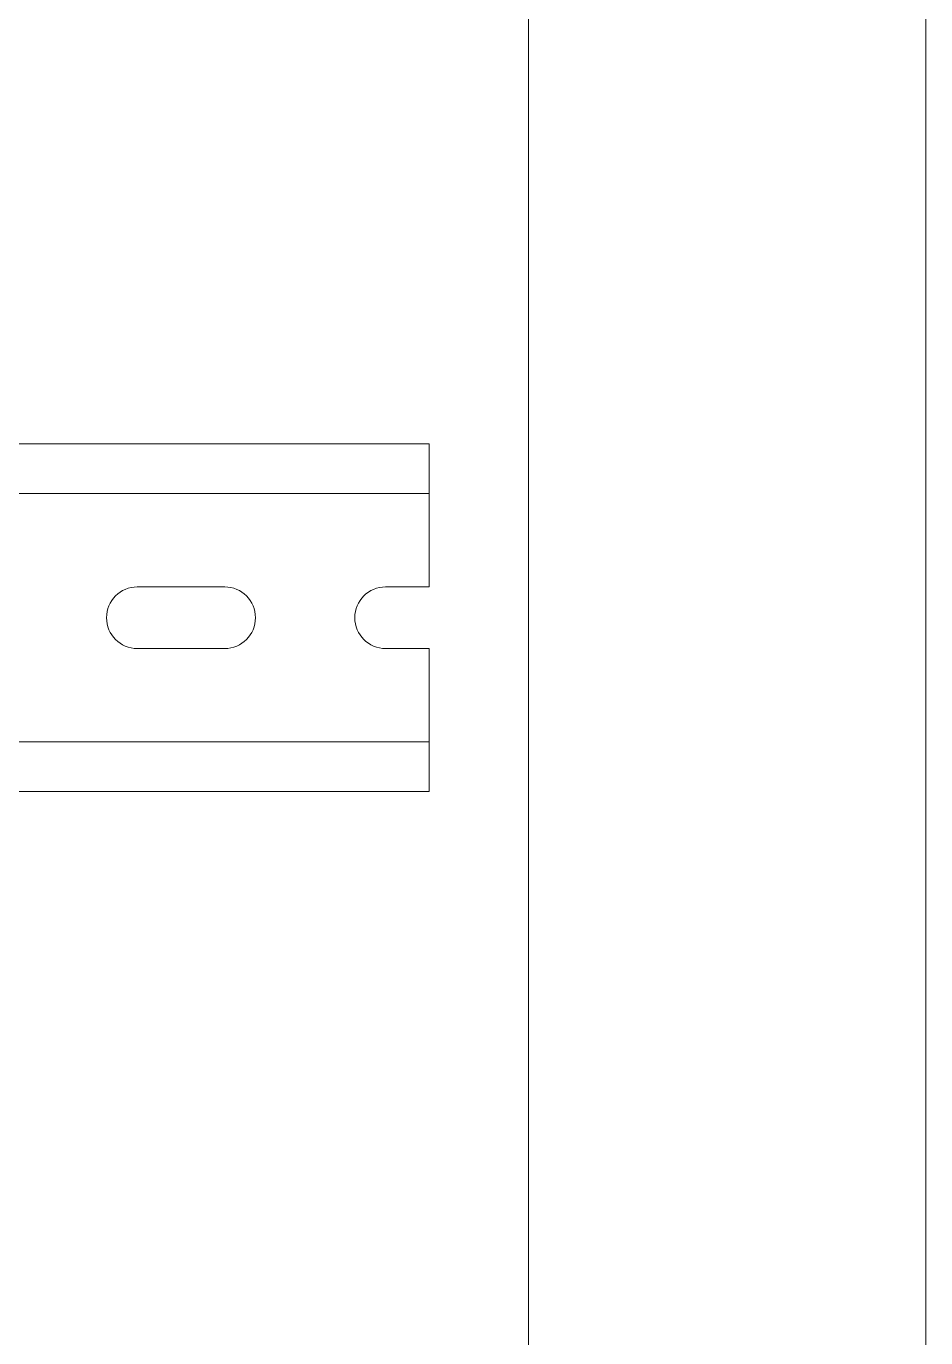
# Model space of a CAD drawing. Header units: millimetres. Extents: x 91 to 341, y 63 to 263.
# Drawn here: x 295.3 to 340.6, y 163.3 to 229.3 of the extents above; entities that cross this region are included whole.
import ezdxf

# ---------------------------------------------------------------- set-up
doc = ezdxf.new("R2010")
doc.units = ezdxf.units.MM

msp = doc.modelspace()

# ---------------------------------------------------------------- linework, layer by layer
at = {"color": 7, "linetype": 'Continuous', "lineweight": 15}
for p, q in [((320.552, 263.289), (320.552, 63.289)), ((340.552, 263.289), (340.552, 63.289)), ((315.552, 208.289), (270.502, 208.289)), ((315.552, 205.789), (315.552, 208.289)), ((315.552, 205.789), (270.502, 205.789)), ((315.552, 205.789), (315.552, 201.089)), ((305.252, 201.089), (300.852, 201.089)), ((313.352, 201.089), (315.552, 201.089)), ((300.852, 197.989), (305.252, 197.989)), ((315.552, 197.989), (313.352, 197.989)), ((315.552, 197.989), (315.552, 193.289)), ((315.552, 193.289), (270.502, 193.289)), ((315.552, 190.789), (315.552, 193.289)), ((270.502, 190.789), (315.552, 190.789))]:
    msp.add_line(p, q, dxfattribs=at)
for centre, start, end in [((300.852, 199.539), 90, 270), ((305.252, 199.539), 270, 90), ((313.352, 199.539), 90, 270)]:
    msp.add_arc(centre, 1.55, start, end, dxfattribs=at)

doc.saveas('drawing.dxf')
